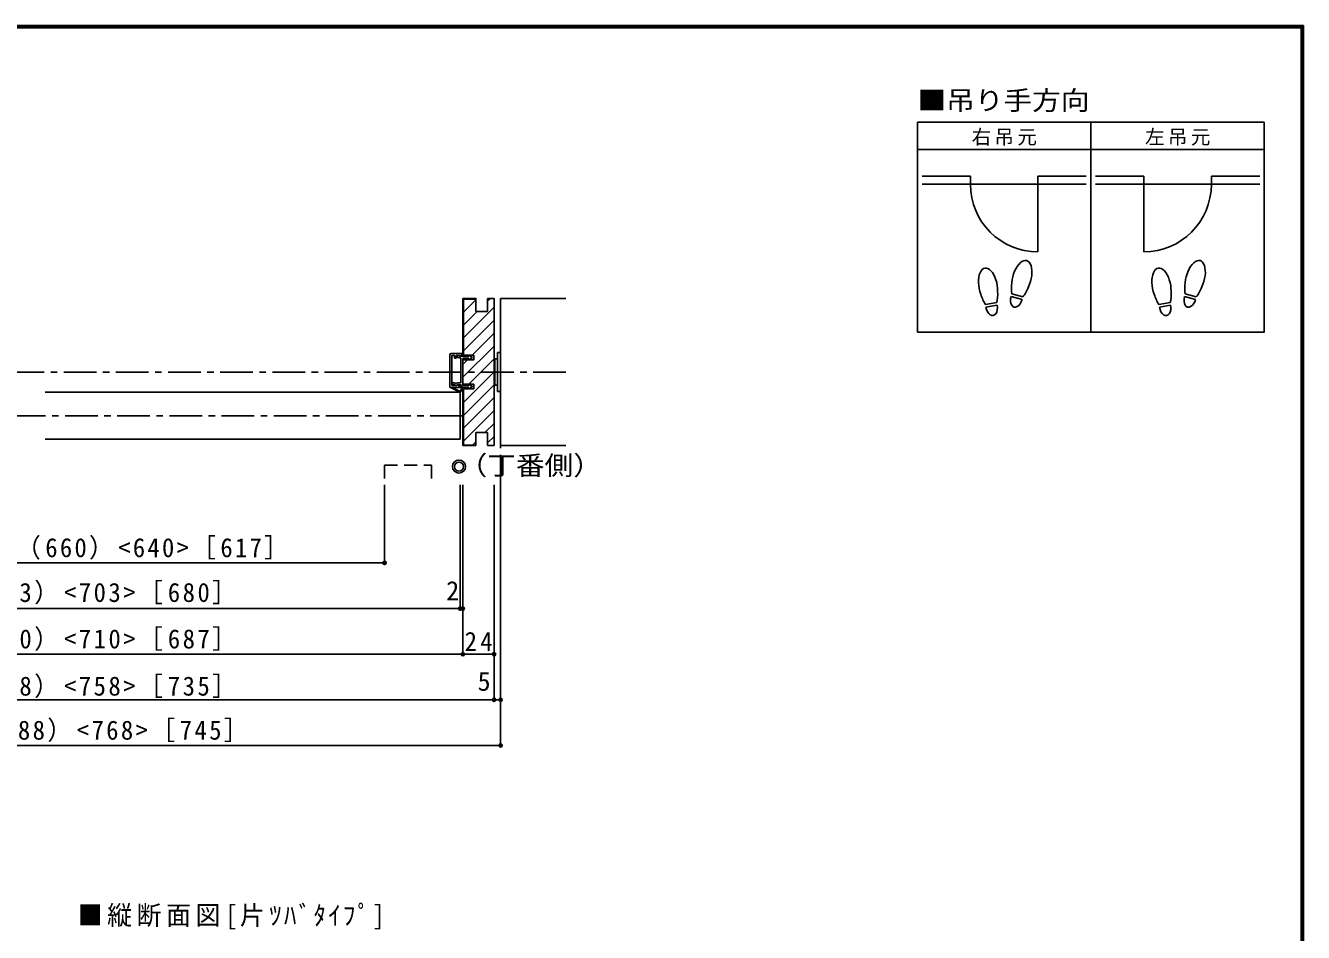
# Model space of a CAD drawing. Units: millimetres at full size, sheet at 1:5; details may follow other scales. Extents: x -973 to 977, y -718 to 696.
# Drawn here: x -3 to 977, y 0 to 696 of the extents above; entities that cross this region are included whole.
import ezdxf
from ezdxf.enums import TextEntityAlignment as Align

# ---------------------------------------------------------------- set-up
doc = ezdxf.new("R2010")
doc.units = ezdxf.units.MM
doc.header["$LTSCALE"] = 5
doc.header["$PDMODE"] = 32
doc.header["$PDSIZE"] = 2.5
for name, pattern in [('CHAIN1', [8, 5, -1, 1, -1]), ('DASHED1', [1.8, 1.2, -0.6]), ('DASHED2', [3, 2, -1])]:
    doc.linetypes.add(name, pattern=pattern)
for name, color, linetype in [('0-1_通り芯', 4, 'DASHED1'), ('0-3_仕上げ', 7, 'Continuous'), ('0-4_枠', 3, 'Continuous'), ('0-6_扉', 6, 'Continuous'), ('0-7_金物', 7, 'Continuous'), ('0-8_戸当', 7, 'Continuous'), ('0-A_文字', 3, 'Continuous'), ('0-B_寸法', 7, 'Continuous'), ('0-C_ハッチ', 4, 'Continuous'), ('F-1_枠', 6, 'Continuous')]:
    doc.layers.add(name, color=color, linetype=linetype)
doc.styles.add('ＭＳ ゴシック', font='')
doc.styles.get('ＭＳ ゴシック').set_extended_font_data('MS Gothic')

msp = doc.modelspace()

# ---------------------------------------------------------------- linework, layer by layer
at = {"layer": '0-1_通り芯', "linetype": 'CHAIN1'}
for p, q in [((361.006, 486.5), (361.006, 178.5)), ((411.006, 430), (-410.7, 430)), ((332.006, 396.5), (-331.7, 396.5))]:
    msp.add_line(p, q, dxfattribs=at)
at = {"layer": '0-3_仕上げ'}
for p, q in [((411.006, 486.5), (361.006, 486.5)), ((361.006, 486.5), (361.006, 373.5)), ((411.006, 373.5), (361.006, 373.5))]:
    msp.add_line(p, q, dxfattribs=at)
at = {"layer": '0-4_枠'}
for p, q in [((332.006, 442.979), (332.006, 486.5)), ((332.506, 442.979), (332.506, 486)), ((342.006, 486), (332.506, 486)), ((356.006, 486.5), (351.006, 486.5)), ((351.006, 476.5), (351.006, 486.5)), ((356.006, 486.5), (356.006, 373.5)), ((340.506, 442.979), (332.006, 442.979)), ((340.506, 439.279), (340.506, 442.979)), ((332.006, 439.279), (340.506, 439.279)), ((332.006, 420.679), (332.006, 439.279)), ((332.006, 420.679), (340.506, 420.679)), ((332.006, 417), (332.006, 373.5)), ((340.506, 416.979), (332.006, 416.979)), ((332.506, 417), (332.506, 374)), ((340.506, 416.979), (340.506, 420.679)), ((351.006, 383.5), (351.006, 373.5)), ((342.006, 373.5), (332.006, 373.5)), ((342.006, 374), (332.506, 374)), ((356.006, 373.5), (351.006, 373.5))]:
    msp.add_line(p, q, dxfattribs=at)
for points in [[(351.006, 476.5), (342.006, 476.5), (342.006, 486.5), (332.006, 486.5)], [(351.006, 383.5), (342.006, 383.5), (342.006, 373.5)]]:
    msp.add_lwpolyline(points, dxfattribs=at)
at = {"layer": '0-6_扉'}
for p, q in [((330.006, 414.5), (11.653, 414.5)), ((330.006, 414.5), (330.006, 378.5)), ((330.006, 378.5), (11.653, 378.5))]:
    msp.add_line(p, q, dxfattribs=at)
at = {"layer": '0-6_扉', "linetype": 'DASHED2'}
for p, q in [((272.012, 358.408), (272.012, 343.5)), ((272.012, 358.408), (308.012, 358.408)), ((308.012, 358.408), (308.012, 343.5))]:
    msp.add_line(p, q, dxfattribs=at)
at = {"layer": '0-7_金物'}
for p, q in [((361.006, 445), (358.506, 445)), ((358.506, 445), (358.506, 415)), ((361.006, 445), (361.006, 415)), ((356.506, 439), (356.006, 439)), ((356.506, 440), (356.506, 420)), ((358.506, 440), (356.506, 440)), ((356.506, 421), (356.006, 421)), ((358.506, 420), (356.506, 420)), ((361.006, 415), (358.506, 415))]:
    msp.add_line(p, q, dxfattribs=at)
for radius in [5, 3.5]:
    msp.add_circle((329.055, 357.457), radius, dxfattribs=at)
at = {"layer": '0-8_戸当', "color": 2}
for p, q in [((721.239, 580.308), (684.139, 580.308)), ((721.239, 580.308), (721.239, 574.008)), ((773.039, 580.308), (810.139, 580.308)), ((773.039, 580.308), (773.039, 522.208)), ((854.239, 580.308), (817.139, 580.308)), ((854.239, 580.308), (854.239, 522.208)), ((906.039, 580.308), (943.139, 580.308)), ((906.039, 580.308), (906.039, 574.008)), ((684.139, 574.008), (810.139, 574.008)), ((943.139, 574.008), (817.139, 574.008))]:
    msp.add_line(p, q, dxfattribs=at)
at = {"layer": '0-8_戸当', "color": 3}
for p, q in [((761.468, 487.735), (752.987, 490.007)), ((894.468, 487.735), (885.987, 490.007)), ((741.457, 483.378), (732.811, 481.853)), ((741.822, 481.31), (733.175, 479.785)), ((760.924, 485.706), (752.444, 487.978)), ((874.457, 483.378), (865.811, 481.853)), ((874.822, 481.31), (866.175, 479.785)), ((893.924, 485.706), (885.444, 487.978))]:
    msp.add_line(p, q, dxfattribs=at)
at = {"layer": '0-8_戸当'}
for p, q in [((322.006, 443.129), (322.006, 418.629)), ((323.006, 444.129), (331.706, 444.129)), ((323.506, 419.629), (323.506, 442.629)), ((323.506, 442.629), (325.606, 442.629)), ((325.606, 442.629), (325.606, 440.629)), ((326.806, 442.629), (329.506, 442.629)), ((326.806, 440.629), (326.806, 442.629)), ((329.12, 442.616), (327.402, 442.143)), ((328.672, 441.328), (327.811, 441.015)), ((329.506, 442.379), (329.506, 442.629)), ((329.506, 442.329), (329.506, 442.079)), ((332.006, 442.079), (329.506, 442.079)), ((331.905, 443.604), (330.005, 442.154)), ((332.006, 441.829), (332.006, 442.079)), ((332.006, 441.829), (336.506, 441.829)), ((339.506, 441.079), (336.506, 442.979)), ((336.506, 441.829), (336.506, 442.979)), ((336.506, 439.579), (339.506, 441.079)), ((325.606, 440.629), (326.806, 440.629)), ((330.006, 440.879), (329.506, 440.879)), ((330.506, 422.129), (330.506, 440.379)), ((332.006, 419.629), (332.006, 440.329)), ((336.506, 440.329), (332.006, 440.329)), ((336.506, 439.579), (336.506, 440.329)), ((327.038, 421.079), (324.415, 421.897)), ((330.006, 421.629), (328.046, 421.629)), ((322.506, 418.129), (329.506, 418.129)), ((328.701, 415.019), (322.506, 418.129)), ((323.506, 419.629), (327.506, 419.629)), ((326.489, 419.784), (323.998, 420.561)), ((329.015, 415.645), (324.067, 418.129)), ((327.506, 419.679), (327.506, 419.629)), ((329.506, 418.829), (328.303, 420.081)), ((329.506, 418.129), (329.506, 418.829)), ((330.606, 416.629), (330.606, 419.129)), ((331.306, 418.129), (336.506, 418.129)), ((331.306, 416.629), (331.306, 418.129)), ((336.506, 418.129), (336.506, 416.979))]:
    msp.add_line(p, q, dxfattribs=at)
for points in [[(331.306, 418.129), (331.306, 419.129), (330.506, 419.129), (330.506, 420.229), (328.169, 420.229)], [(336.506, 420.379), (336.506, 419.629), (332.006, 419.629)], [(336.506, 420.379), (339.506, 418.879), (336.506, 416.979)]]:
    msp.add_lwpolyline(points, dxfattribs=at)
at = {"layer": '0-8_戸当', "color": 2}
for centre, start, end in [((773.039, 574.008), 180, 270), ((854.239, 574.008), 270, 0)]:
    msp.add_arc(centre, 51.8, start, end, dxfattribs=at)
at = {"layer": '0-8_戸当'}
for centre, radius, start, end in [((323.006, 443.129), 1, 90, 180), ((327.606, 441.579), 0.6, 106.79003, 180), ((327.606, 441.579), 0.6, 180, 293.33765), ((329.506, 441.879), 1, 213.47738, 270), ((329.206, 442.329), 0.3, 0, 106.79003), ((329.806, 442.379), 0.3, 180, 311.34778), ((331.706, 443.829), 0.3, 311.34778, 90), ((330.006, 440.379), 0.5, 0, 90), ((324.206, 421.229), 0.7, 72.67017, 252.67017), ((328.046, 420.429), 1.2, 90, 147.21126), ((330.006, 422.129), 0.5, 270, 0), ((322.506, 418.629), 0.5, 180, 270), ((326.846, 420.929), 1.2, 252.67017, 311.40962), ((328.006, 419.679), 0.5, 53.61521, 180), ((328.169, 419.429), 0.8, 90, 131.40962), ((329.506, 416.629), 1.8, 243.42485, 360), ((329.506, 416.629), 1.1, 243.42485, 360)]:
    msp.add_arc(centre, radius, start, end, dxfattribs=at)
at = {"layer": '0-8_戸当', "color": 3}
for centre, major_axis, ratio, start_param, end_param in [((734.795, 495.877), (-2.445, 13.867), 0.5, 4.3405914, 8.2257792), ((760.713, 501.878), (3.644, 13.601), 0.5, 4.3405914, 8.2257792), ((867.795, 495.877), (-2.445, 13.867), 0.5, 4.3405914, 8.2257792), ((893.713, 501.878), (3.644, 13.601), 0.5, 4.3405914, 8.2257792), ((734.865, 495.481), (-2.963, 16.802), 0.4, 3.8403085, 4.432552), ((760.609, 501.489), (4.416, 16.48), 0.4, 1.8506333, 2.4428768), ((760.609, 501.489), (4.416, 16.48), 0.4, 3.8403085, 4.432552), ((867.865, 495.481), (-2.963, 16.802), 0.4, 3.8403085, 4.432552), ((893.609, 501.489), (4.416, 16.48), 0.4, 1.8506333, 2.4428768), ((893.609, 501.489), (4.416, 16.48), 0.4, 3.8403085, 4.432552), ((734.865, 495.481), (-2.963, 16.802), 0.4, 1.8506333, 2.4428768), ((737.498, 480.548), (-1.27, 7.205), 0.6, 1.5707963, 4.712389), ((756.684, 486.842), (1.894, 7.067), 0.6, 1.5707963, 4.712389), ((867.865, 495.481), (-2.963, 16.802), 0.4, 1.8506333, 2.4428768), ((870.498, 480.548), (-1.27, 7.205), 0.6, 1.5707963, 4.712389), ((889.684, 486.842), (1.894, 7.067), 0.6, 1.5707963, 4.712389)]:
    msp.add_ellipse(centre, major_axis=major_axis, ratio=ratio, start_param=start_param, end_param=end_param, dxfattribs=at)
at = {"layer": '0-A_文字'}
for p, q in [((680.639, 621.667), (680.639, 460.667)), ((946.639, 621.667), (680.639, 621.667)), ((813.639, 621.667), (813.639, 460.667)), ((680.639, 600.667), (946.639, 600.667))]:
    msp.add_line(p, q, dxfattribs=at)
msp.add_lwpolyline([(946.639, 621.667), (946.639, 460.667), (680.639, 460.667)], dxfattribs=at)
at = {"layer": '0-B_寸法', "color": 4}
for p, q in [((272.012, 283.5), (272.012, 343.5)), ((330.006, 248.5), (330.006, 343.5)), ((332.006, 213.5), (332.006, 343.5)), ((356.006, 178.5), (356.006, 343.5)), ((361.006, 143.5), (361.006, 343.5)), ((-321.7, 283.5), (272.012, 283.5)), ((-331.7, 248.5), (332.006, 248.5)), ((-355.7, 213.5), (356.006, 213.5)), ((-360.7, 178.5), (361.006, 178.5)), ((361.006, 143.5), (-360.7, 143.5))]:
    msp.add_line(p, q, dxfattribs=at)
at = {"layer": '0-B_寸法'}
for p in [(272.012, 283.5), (330.006, 248.5), (332.006, 248.5), (332.006, 213.5), (356.006, 213.5), (356.006, 178.5), (361.006, 178.5), (361.006, 143.5)]:
    msp.add_point(p, dxfattribs=at)
at = {"layer": '0-C_ハッチ'}
for p, q in [((332.506, 485.833), (332.673, 486)), ((332.506, 475.934), (342.006, 485.434)), ((351.006, 484.534), (352.972, 486.5)), ((332.506, 456.135), (356.006, 479.635)), ((332.506, 466.034), (342.972, 476.5)), ((332.506, 446.235), (356.006, 469.735)), ((338.822, 442.651), (356.006, 459.836)), ((332.006, 425.936), (356.006, 449.936)), ((332.006, 435.836), (335.45, 439.279)), ((336.67, 420.7), (356.006, 440.037)), ((332.506, 406.637), (356.006, 430.137)), ((332.506, 396.738), (356.006, 420.238)), ((332.506, 386.838), (356.006, 410.338)), ((332.506, 376.939), (356.006, 400.439)), ((348.967, 383.5), (356.006, 390.539)), ((339.467, 374), (342.006, 376.539)), ((351.006, 375.64), (356.006, 380.64))]:
    msp.add_line(p, q, dxfattribs=at)
at = {"layer": 'F-1_枠'}
for p, q in [((-973.347, 695.833), (976.653, 695.833)), ((974.986, 695.833), (974.986, -700.833)), ((975.82, 695.833), (975.82, -700.833)), ((976.653, 695.833), (976.653, -700.833)), ((-973.347, 695), (976.653, 695)), ((-973.347, 694.167), (976.653, 694.167))]:
    msp.add_line(p, q, dxfattribs=at)

# ---------------------------------------------------------------- texts
at = {"layer": '0-A_文字', "color": 7, "style": 'ＭＳ ゴシック', "width": 1.1}
for s, p in [('■吊り手方向', (680.639, 626.667)), ('（丁番側）', (328.688, 346.605))]:
    msp.add_text(s, height=14.66, dxfattribs=at).set_placement(p, align=Align.BOTTOM_LEFT)
at = {"layer": '0-A_文字', "color": 7, "attachment_point": 7, "style": 'ＭＳ ゴシック'}
for s, insert, char_height in [('\\T1.17;右吊元', (722.139, 603.667), 11), ('\\T1.17;左吊元', (855.139, 603.667), 11), ('\\T1.19;\\W0.95;■縦断面図[片ﾂﾊﾞﾀｲﾌﾟ]', (36.653, 2.5), 14.66)]:
    msp.add_mtext(s, dxfattribs=dict(at, insert=insert, char_height=char_height))
at = {"layer": '0-B_寸法', "style": 'ＭＳ ゴシック'}
for s, p in [('2', (319.256, 250.5)), ('5', (343.318, 181))]:
    msp.add_text(s, height=14.66, dxfattribs=at).set_placement(p, align=Align.BOTTOM_LEFT)
at = {"layer": '0-B_寸法', "char_height": 14.66, "attachment_point": 7, "style": 'ＭＳ ゴシック'}
for s, insert in [('\\T1.18;\\W0.95;有効開口寸法＝730（660）<640>［617］', (-201.097, 286)), ('\\T1.2;\\W0.95;ＤＷ＝793（723）<703>［680］', (-156.097, 251.653)), ('\\T1.2;\\W0.95;枠内＝800（730）<710>［687］', (-156.097, 216)), ('\\T1.27;\\W0.95;24', (333.381, 216)), ('\\T1.2;\\W0.95;枠外＝848（778）<758>［735］', (-156.097, 179.806)), ('\\T1.19;\\W0.95;ＲＯＷ＝858（788）<768>［745］', (-167.347, 146))]:
    msp.add_mtext(s, dxfattribs=dict(at, insert=insert))

doc.saveas('drawing.dxf')
